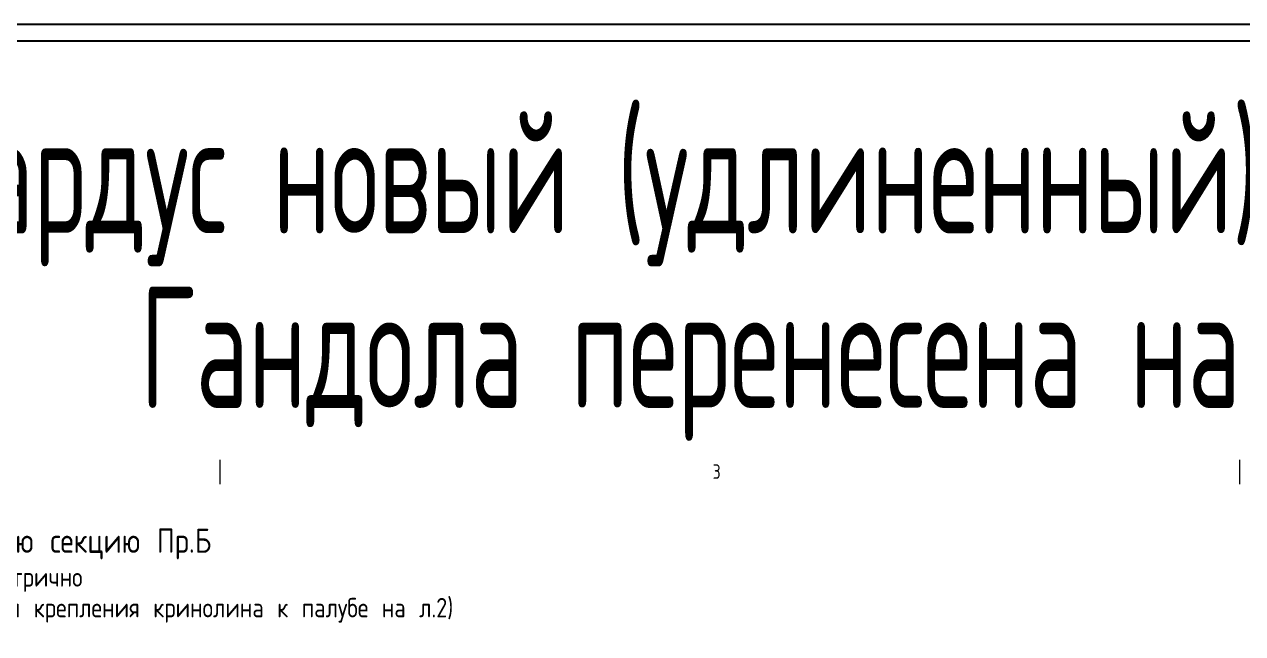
# Model space of a CAD drawing. Header units: millimetres. Extents: x 42007 to 66896, y -556 to 10827.
# Drawn here: x 48924 to 51433, y 5639 to 6894 of the extents above; entities that cross this region are included whole.
import ezdxf
from ezdxf.enums import TextEntityAlignment as Align

# ---------------------------------------------------------------- set-up
doc = ezdxf.new("R2010")
doc.units = ezdxf.units.MM
doc.linetypes.add('K5LT32769', pattern=[0])
doc.linetypes.add('K5LT32775', pattern=[0])
doc.styles.add('3.5', font='txt.shx', dxfattribs={"height": 3.5})
doc.styles.add('5', font='txt.shx', dxfattribs={"height": 5})
doc.styles.add('KTEXTSTYLE', font='GOST_AU.SHX', dxfattribs={"width": 0.96, "height": 5})

msp = doc.modelspace()

# ---------------------------------------------------------------- linework, layer by layer
at = {"color": 7, "linetype": 'K5LT32769', "lineweight": 18}
for p, q in [((49326.651, 5996.745), (49326.651, 5946.745)), ((51426.651, 5996.745), (51426.651, 5946.745))]:
    msp.add_line(p, q, dxfattribs=at)
at = {"color": 2}
for points in [[(42007.102, -556.488), (66124.1, -556.488), (66124.1, 6894.349), (42007.102, 6894.349)], [(42239.188, -439.554), (65841.366, -439.554), (65841.366, 6859.821), (42239.188, 6859.821)]]:
    msp.add_lwpolyline(points, close=True, dxfattribs=at)
at = {"color": 7, "linetype": 'K5LT32769', "const_width": 0.18}
msp.add_lwpolyline([(43026.651, 5996.745), (55636.651, 5996.745), (55636.651, 56.745), (43026.651, 56.745)], close=True, dxfattribs=at)
at = {"color": 1, "linetype": 'K5LT32775', "true_color": 0xff0000, "const_width": 0.18}
msp.add_lwpolyline([(55586.651, 106.745), (43226.651, 106.745), (43226.651, 5946.745), (55586.651, 5946.745)], close=True, dxfattribs=at)

# ---------------------------------------------------------------- texts
at = {"color": 0, "width": 0.8}
for s, height, style, p in [('Вид сверху на навесную секцию Пр.Б ', 50, '5', (48286.734, 5790.449)), ('Вид сверху на навесную секцию Пр.Б ', 50, '5', (48286.734, 5790.449)), ('ЛБ-симметрично', 40, '3.5', (48689.722, 5723.664)), ('ЛБ-симметрично', 40, '3.5', (48689.722, 5723.664)), ('(фланец палубы условно не показан, фланец см. типовой узел крепления кринолина к палубе на л.2)', 40, '3.5', (47539.607, 5660.402)), ('(фланец палубы условно не показан, фланец см. типовой узел крепления кринолина к палубе на л.2)', 40, '3.5', (47539.607, 5660.402)), ('(фланец палубы условно не показан, фланец см. типовой узел крепления кринолина к палубе на л.2)', 40, '3.5', (47539.607, 5660.402))]:
    msp.add_text(s, height=height, dxfattribs=dict(at, style=style)).set_placement(p, align=Align.BOTTOM_LEFT)
at = {"color": 0, "char_height": 2.5, "attachment_point": 1, "style": 'KTEXTSTYLE'}
for s, insert in [('{\\H100x;\\W0.765;Пардус новый (удлиненный) откорректированный 07.12.16}', (48698, 6713.549)), ('{\\H100x;\\W0.765; Гандола перенесена на 22а шп (сдвинута на 230 мм) 07.12.16}', (49064.214, 6353.986))]:
    msp.add_mtext(s, dxfattribs=dict(at, insert=insert))
at = {"color": 7, "insert": (50341.787, 5987.745), "char_height": 3, "attachment_point": 1, "style": 'KTEXTSTYLE'}
msp.add_mtext('\\H3.5;\\W0.965;\\Q15;\\Q0;\\H30.00;{\\c16711935;3}', dxfattribs=at)

doc.saveas('drawing.dxf')
